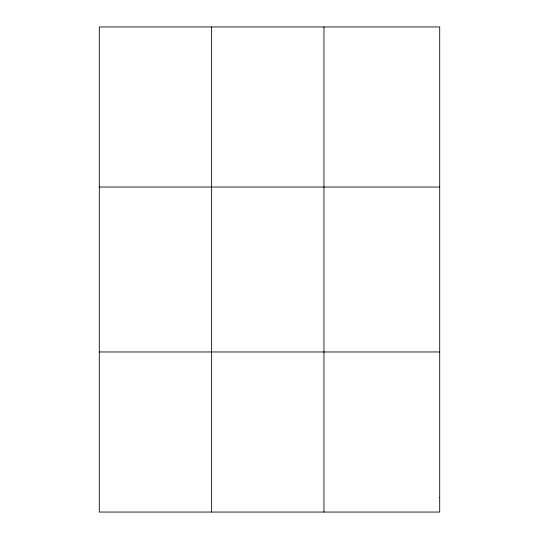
<?xml version="1.0" encoding="UTF-8"?>
<svg xmlns="http://www.w3.org/2000/svg" width="539" height="539" viewBox="0 0 539 539"><rect width="100%" height="100%" fill="white"/><g stroke="black" fill="none" stroke-linecap="round" stroke-linejoin="round"><path stroke-width="0.81" d="M211.632 26.95L211.632 512.05M323.966 26.95L323.966 512.05M99.297 187.033L439.703 187.033M99.297 351.967L439.703 351.967M439.703 497.497L439.703 512.05L99.297 512.05L99.297 26.95L439.703 26.95L439.703 497.497"/></g></svg>
